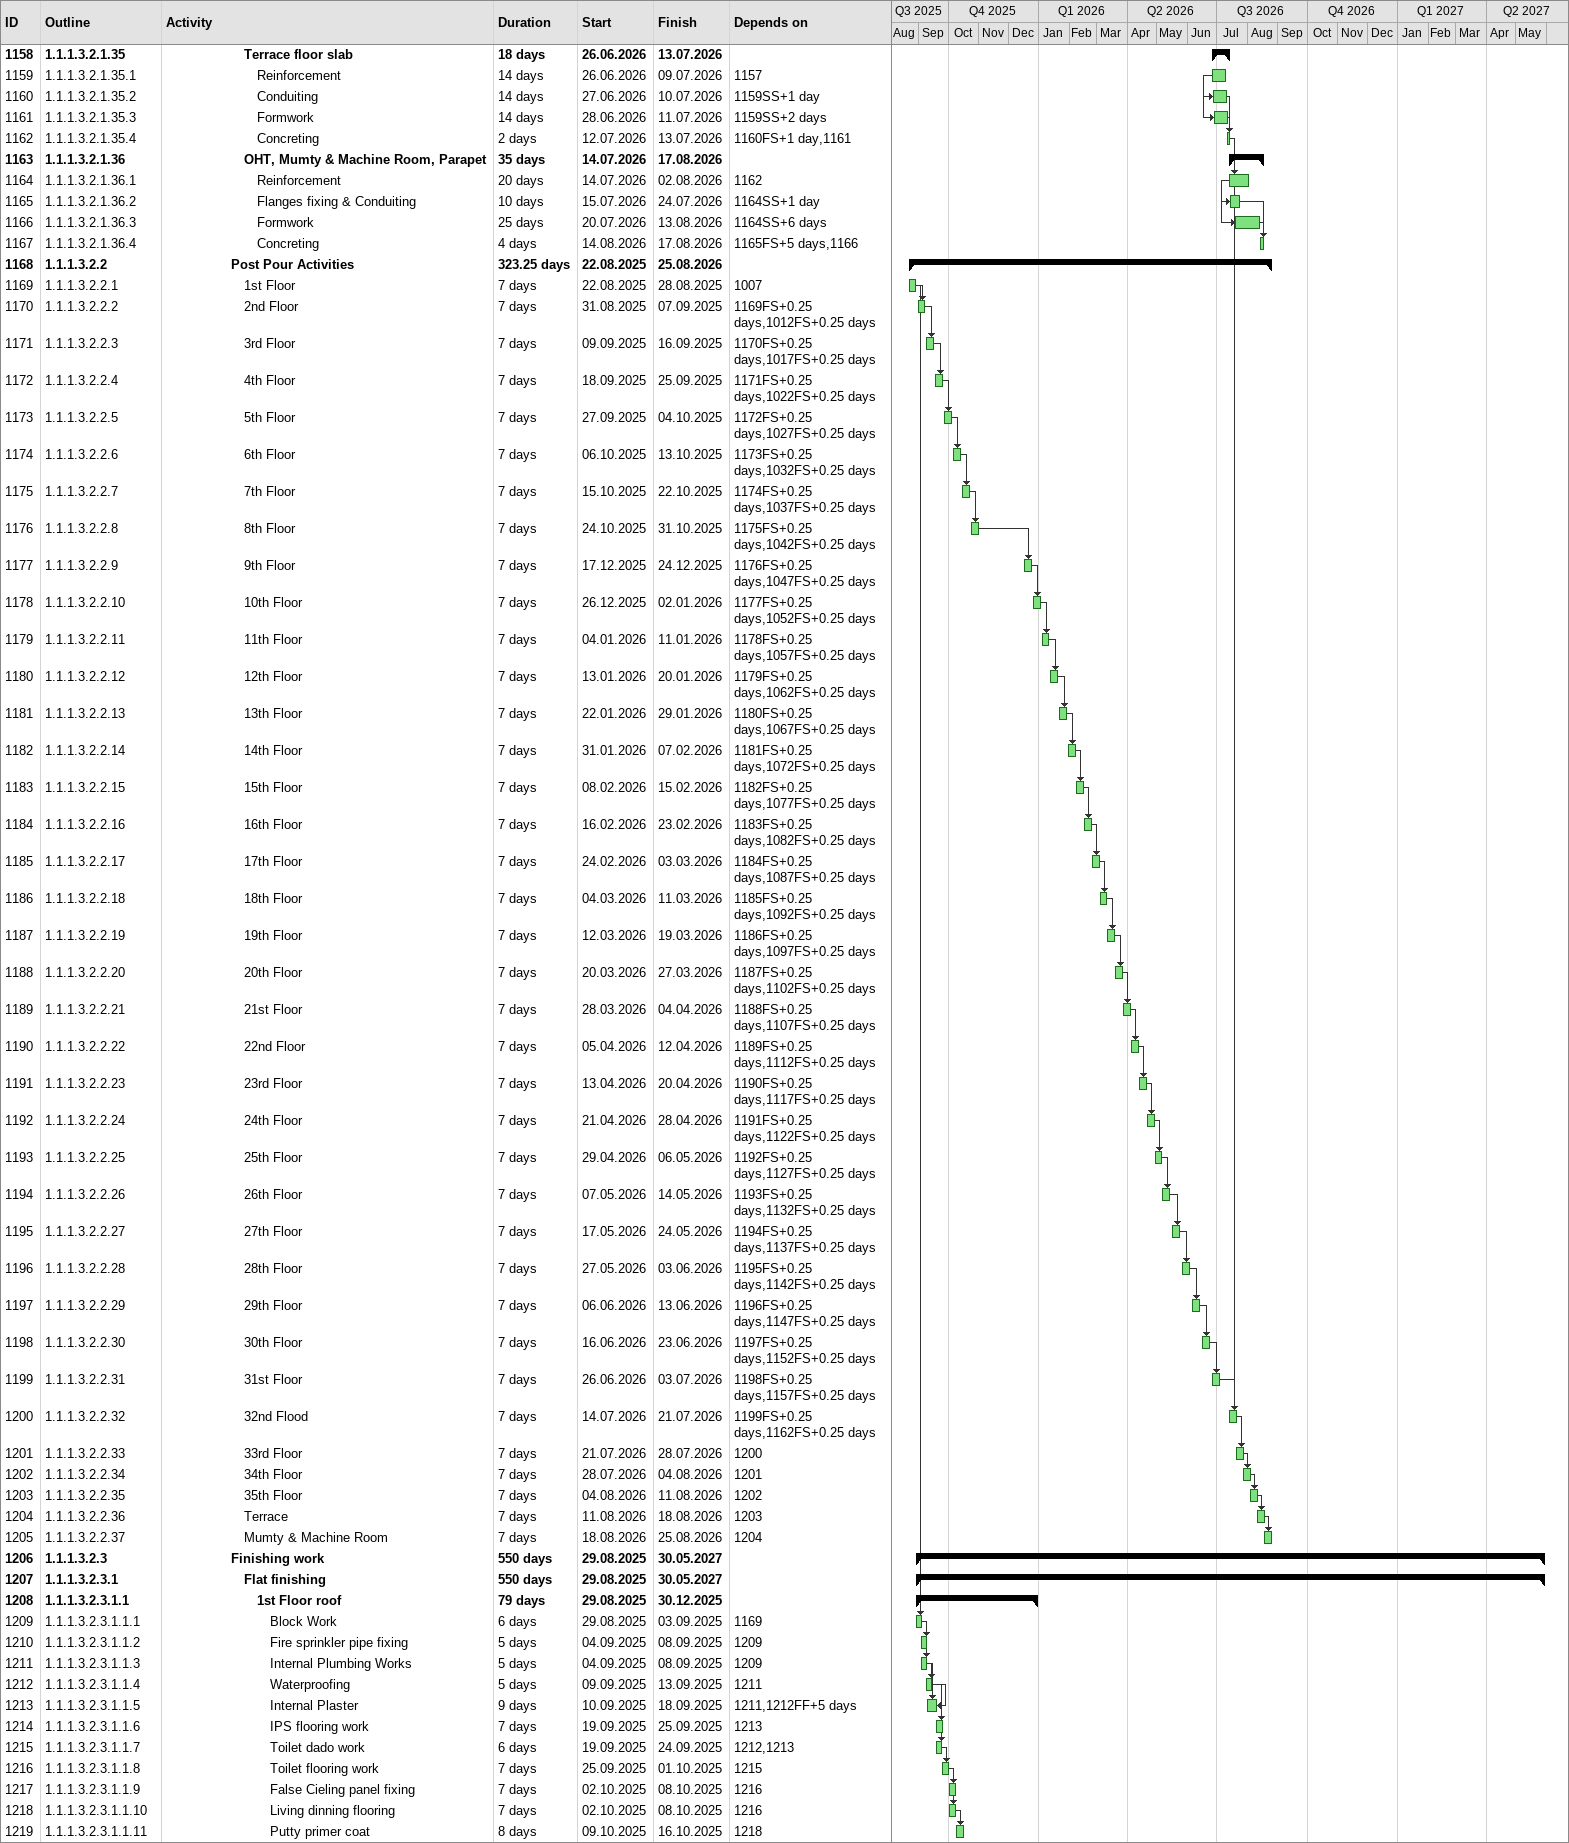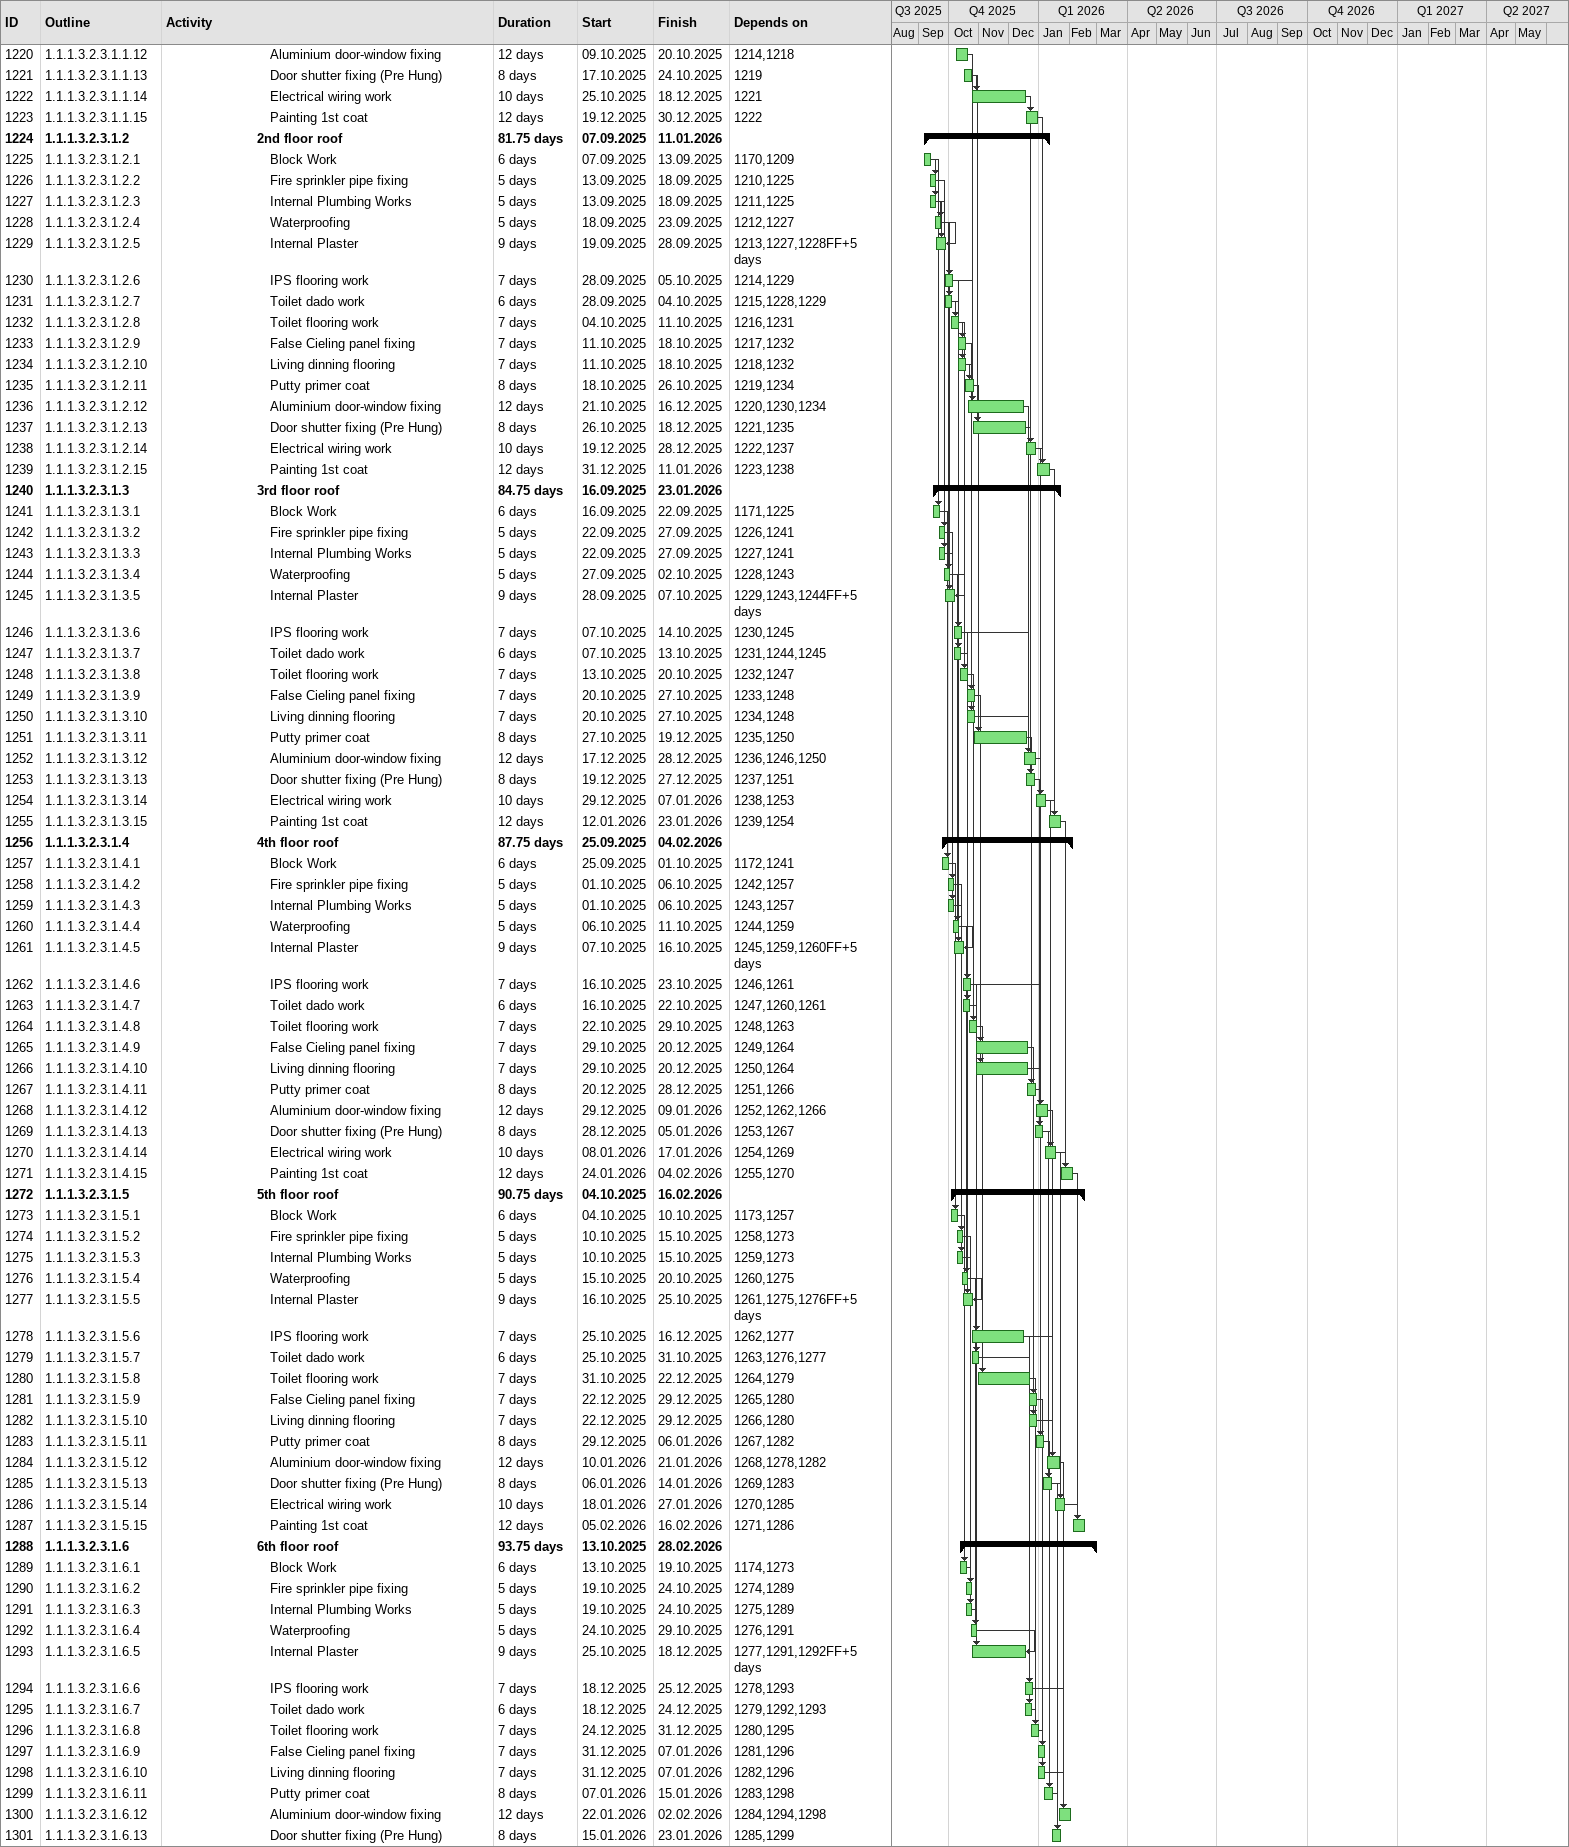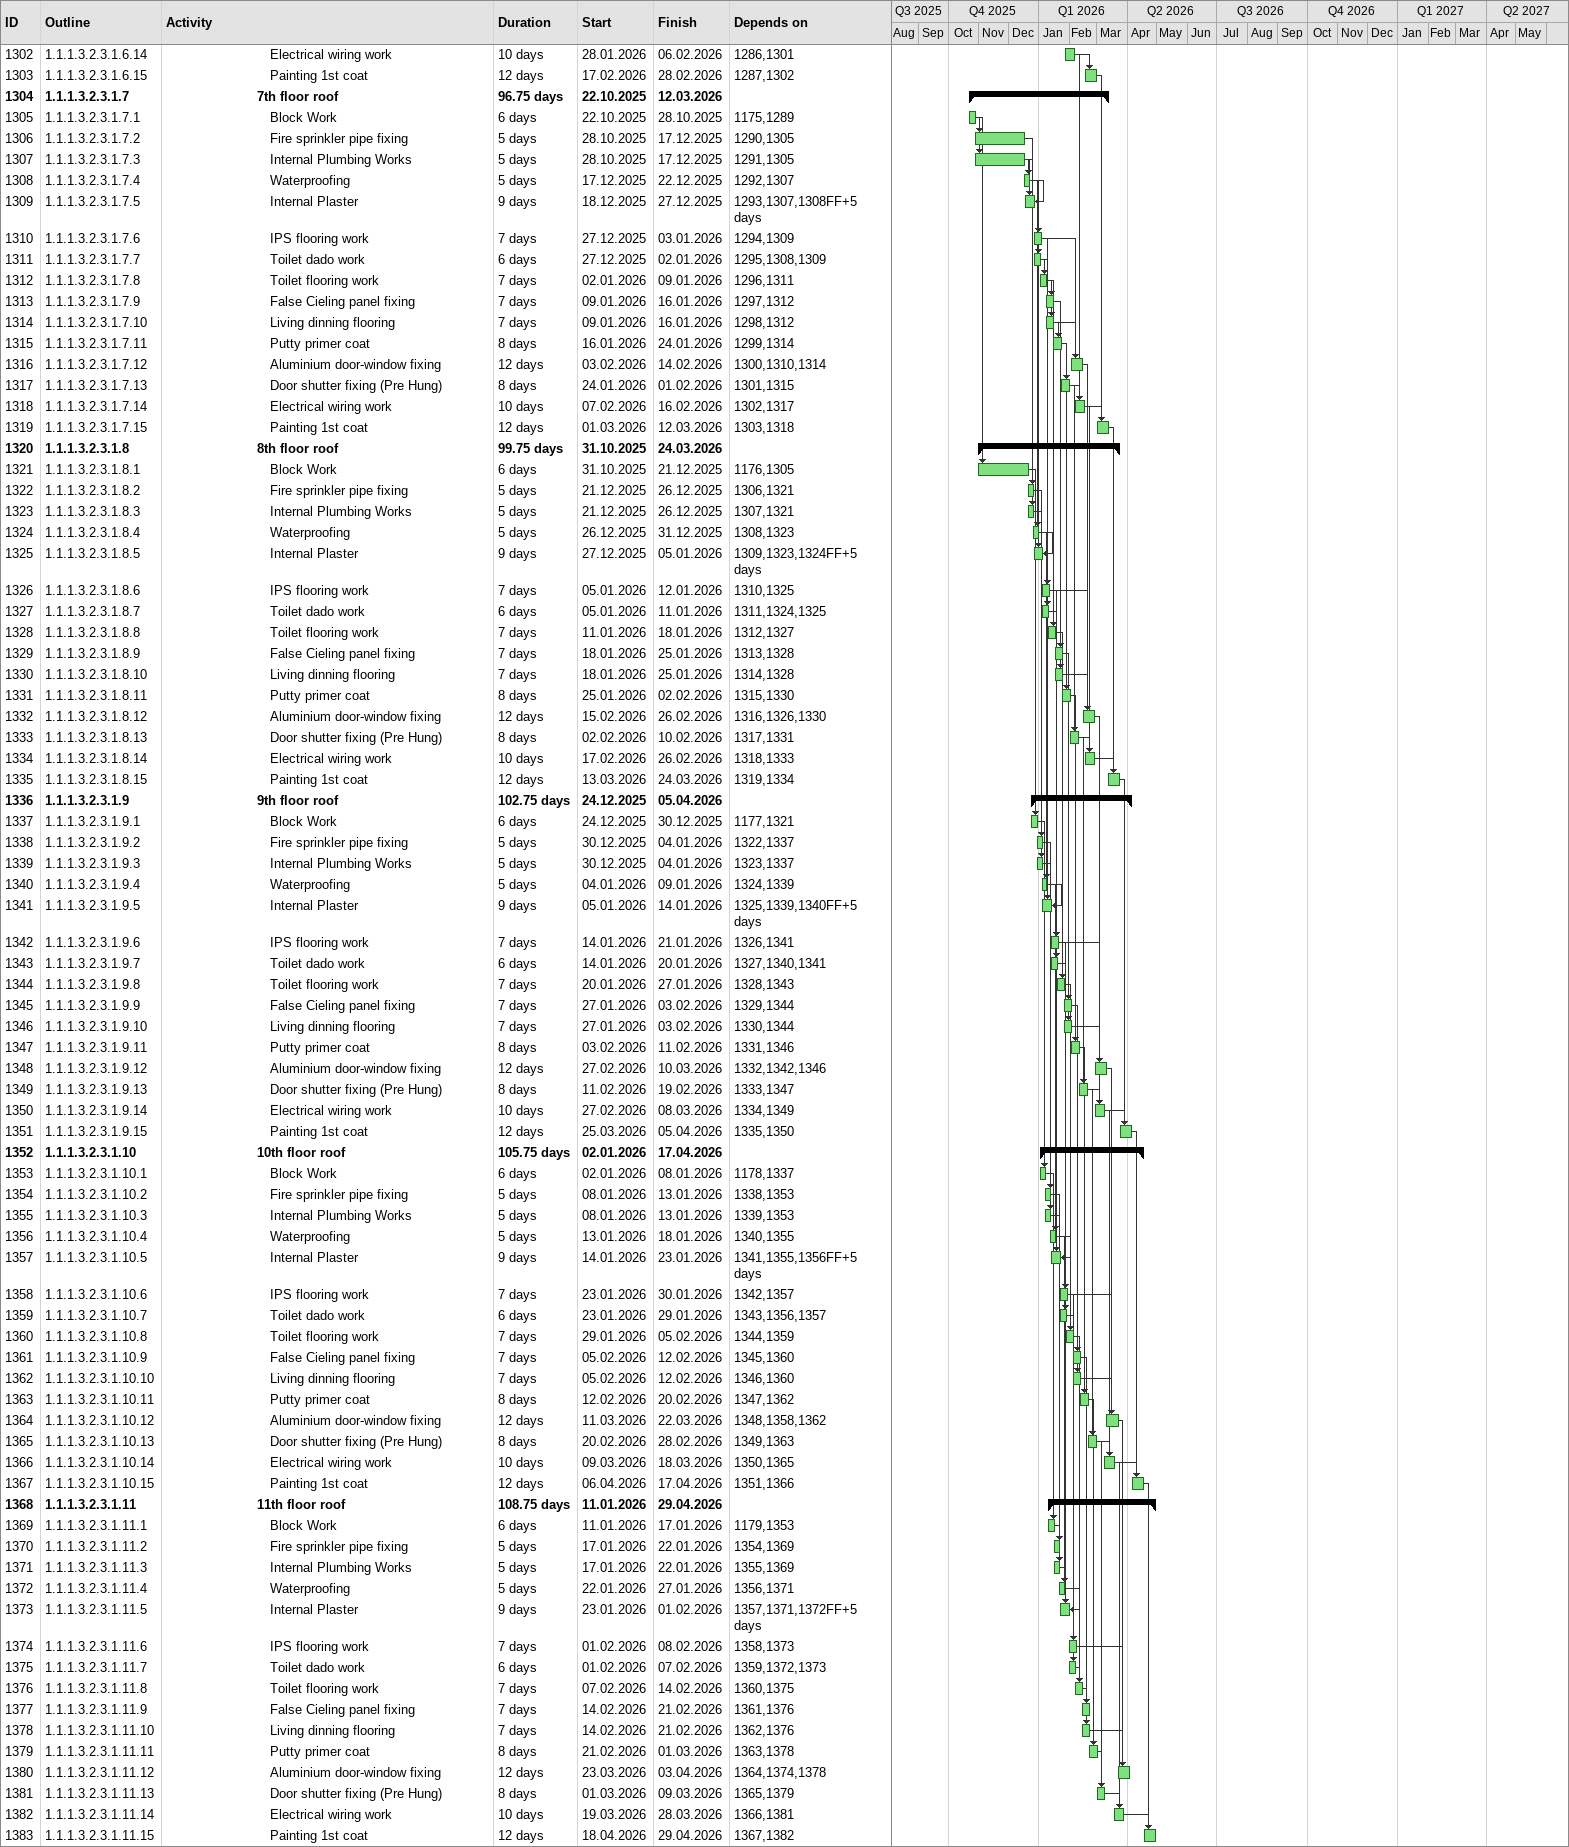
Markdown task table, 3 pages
| ID | WBS | Task | Duration | Start | Finish | Predecessors |
|---|---|---|---|---|---|---|
| 1158 | 1.1.1.3.2.1.35 | **Terrace floor slab** | 18d | 2026-06-26 | 2026-07-13 |  |
| 1159 | 1.1.1.3.2.1.35.1 | Reinforcement | 14d | 2026-06-26 | 2026-07-09 | 1157 |
| 1160 | 1.1.1.3.2.1.35.2 | Conduiting | 14d | 2026-06-27 | 2026-07-10 | 1159SS+1d |
| 1161 | 1.1.1.3.2.1.35.3 | Formwork | 14d | 2026-06-28 | 2026-07-11 | 1159SS+2d |
| 1162 | 1.1.1.3.2.1.35.4 | Concreting | 2d | 2026-07-12 | 2026-07-13 | 1160FS+1d, 1161 |
| 1163 | 1.1.1.3.2.1.36 | **OHT, Mumty & Machine Room, Parapet** | 35d | 2026-07-14 | 2026-08-17 |  |
| 1164 | 1.1.1.3.2.1.36.1 | Reinforcement | 20d | 2026-07-14 | 2026-08-02 | 1162 |
| 1165 | 1.1.1.3.2.1.36.2 | Flanges fixing & Conduiting | 10d | 2026-07-15 | 2026-07-24 | 1164SS+1d |
| 1166 | 1.1.1.3.2.1.36.3 | Formwork | 25d | 2026-07-20 | 2026-08-13 | 1164SS+6d |
| 1167 | 1.1.1.3.2.1.36.4 | Concreting | 4d | 2026-08-14 | 2026-08-17 | 1165FS+5d, 1166 |
| 1168 | 1.1.1.3.2.2 | **Post Pour Activities** | 323.25d | 2025-08-22 | 2026-08-25 |  |
| 1169 | 1.1.1.3.2.2.1 | 1st Floor | 7d | 2025-08-22 | 2025-08-28 | 1007 |
| 1170 | 1.1.1.3.2.2.2 | 2nd Floor | 7d | 2025-08-31 | 2025-09-07 | 1169FS+0.25d, 1012FS+0.25d |
| 1171 | 1.1.1.3.2.2.3 | 3rd Floor | 7d | 2025-09-09 | 2025-09-16 | 1170FS+0.25d, 1017FS+0.25d |
| 1172 | 1.1.1.3.2.2.4 | 4th Floor | 7d | 2025-09-18 | 2025-09-25 | 1171FS+0.25d, 1022FS+0.25d |
| 1173 | 1.1.1.3.2.2.5 | 5th Floor | 7d | 2025-09-27 | 2025-10-04 | 1172FS+0.25d, 1027FS+0.25d |
| 1174 | 1.1.1.3.2.2.6 | 6th Floor | 7d | 2025-10-06 | 2025-10-13 | 1173FS+0.25d, 1032FS+0.25d |
| 1175 | 1.1.1.3.2.2.7 | 7th Floor | 7d | 2025-10-15 | 2025-10-22 | 1174FS+0.25d, 1037FS+0.25d |
| 1176 | 1.1.1.3.2.2.8 | 8th Floor | 7d | 2025-10-24 | 2025-10-31 | 1175FS+0.25d, 1042FS+0.25d |
| 1177 | 1.1.1.3.2.2.9 | 9th Floor | 7d | 2025-12-17 | 2025-12-24 | 1176FS+0.25d, 1047FS+0.25d |
| 1178 | 1.1.1.3.2.2.10 | 10th Floor | 7d | 2025-12-26 | 2026-01-02 | 1177FS+0.25d, 1052FS+0.25d |
| 1179 | 1.1.1.3.2.2.11 | 11th Floor | 7d | 2026-01-04 | 2026-01-11 | 1178FS+0.25d, 1057FS+0.25d |
| 1180 | 1.1.1.3.2.2.12 | 12th Floor | 7d | 2026-01-13 | 2026-01-20 | 1179FS+0.25d, 1062FS+0.25d |
| 1181 | 1.1.1.3.2.2.13 | 13th Floor | 7d | 2026-01-22 | 2026-01-29 | 1180FS+0.25d, 1067FS+0.25d |
| 1182 | 1.1.1.3.2.2.14 | 14th Floor | 7d | 2026-01-31 | 2026-02-07 | 1181FS+0.25d, 1072FS+0.25d |
| 1183 | 1.1.1.3.2.2.15 | 15th Floor | 7d | 2026-02-08 | 2026-02-15 | 1182FS+0.25d, 1077FS+0.25d |
| 1184 | 1.1.1.3.2.2.16 | 16th Floor | 7d | 2026-02-16 | 2026-02-23 | 1183FS+0.25d, 1082FS+0.25d |
| 1185 | 1.1.1.3.2.2.17 | 17th Floor | 7d | 2026-02-24 | 2026-03-03 | 1184FS+0.25d, 1087FS+0.25d |
| 1186 | 1.1.1.3.2.2.18 | 18th Floor | 7d | 2026-03-04 | 2026-03-11 | 1185FS+0.25d, 1092FS+0.25d |
| 1187 | 1.1.1.3.2.2.19 | 19th Floor | 7d | 2026-03-12 | 2026-03-19 | 1186FS+0.25d, 1097FS+0.25d |
| 1188 | 1.1.1.3.2.2.20 | 20th Floor | 7d | 2026-03-20 | 2026-03-27 | 1187FS+0.25d, 1102FS+0.25d |
| 1189 | 1.1.1.3.2.2.21 | 21st Floor | 7d | 2026-03-28 | 2026-04-04 | 1188FS+0.25d, 1107FS+0.25d |
| 1190 | 1.1.1.3.2.2.22 | 22nd Floor | 7d | 2026-04-05 | 2026-04-12 | 1189FS+0.25d, 1112FS+0.25d |
| 1191 | 1.1.1.3.2.2.23 | 23rd Floor | 7d | 2026-04-13 | 2026-04-20 | 1190FS+0.25d, 1117FS+0.25d |
| 1192 | 1.1.1.3.2.2.24 | 24th Floor | 7d | 2026-04-21 | 2026-04-28 | 1191FS+0.25d, 1122FS+0.25d |
| 1193 | 1.1.1.3.2.2.25 | 25th Floor | 7d | 2026-04-29 | 2026-05-06 | 1192FS+0.25d, 1127FS+0.25d |
| 1194 | 1.1.1.3.2.2.26 | 26th Floor | 7d | 2026-05-07 | 2026-05-14 | 1193FS+0.25d, 1132FS+0.25d |
| 1195 | 1.1.1.3.2.2.27 | 27th Floor | 7d | 2026-05-17 | 2026-05-24 | 1194FS+0.25d, 1137FS+0.25d |
| 1196 | 1.1.1.3.2.2.28 | 28th Floor | 7d | 2026-05-27 | 2026-06-03 | 1195FS+0.25d, 1142FS+0.25d |
| 1197 | 1.1.1.3.2.2.29 | 29th Floor | 7d | 2026-06-06 | 2026-06-13 | 1196FS+0.25d, 1147FS+0.25d |
| 1198 | 1.1.1.3.2.2.30 | 30th Floor | 7d | 2026-06-16 | 2026-06-23 | 1197FS+0.25d, 1152FS+0.25d |
| 1199 | 1.1.1.3.2.2.31 | 31st Floor | 7d | 2026-06-26 | 2026-07-03 | 1198FS+0.25d, 1157FS+0.25d |
| 1200 | 1.1.1.3.2.2.32 | 32nd Flood | 7d | 2026-07-14 | 2026-07-21 | 1199FS+0.25d, 1162FS+0.25d |
| 1201 | 1.1.1.3.2.2.33 | 33rd Floor | 7d | 2026-07-21 | 2026-07-28 | 1200 |
| 1202 | 1.1.1.3.2.2.34 | 34th Floor | 7d | 2026-07-28 | 2026-08-04 | 1201 |
| 1203 | 1.1.1.3.2.2.35 | 35th Floor | 7d | 2026-08-04 | 2026-08-11 | 1202 |
| 1204 | 1.1.1.3.2.2.36 | Terrace | 7d | 2026-08-11 | 2026-08-18 | 1203 |
| 1205 | 1.1.1.3.2.2.37 | Mumty & Machine Room | 7d | 2026-08-18 | 2026-08-25 | 1204 |
| 1206 | 1.1.1.3.2.3 | **Finishing work** | 550d | 2025-08-29 | 2027-05-30 |  |
| 1207 | 1.1.1.3.2.3.1 | **Flat finishing** | 550d | 2025-08-29 | 2027-05-30 |  |
| 1208 | 1.1.1.3.2.3.1.1 | **1st Floor roof** | 79d | 2025-08-29 | 2025-12-30 |  |
| 1209 | 1.1.1.3.2.3.1.1.1 | Block Work | 6d | 2025-08-29 | 2025-09-03 | 1169 |
| 1210 | 1.1.1.3.2.3.1.1.2 | Fire sprinkler pipe fixing | 5d | 2025-09-04 | 2025-09-08 | 1209 |
| 1211 | 1.1.1.3.2.3.1.1.3 | Internal Plumbing Works | 5d | 2025-09-04 | 2025-09-08 | 1209 |
| 1212 | 1.1.1.3.2.3.1.1.4 | Waterproofing | 5d | 2025-09-09 | 2025-09-13 | 1211 |
| 1213 | 1.1.1.3.2.3.1.1.5 | Internal Plaster | 9d | 2025-09-10 | 2025-09-18 | 1211, 1212FF+5d |
| 1214 | 1.1.1.3.2.3.1.1.6 | IPS flooring work | 7d | 2025-09-19 | 2025-09-25 | 1213 |
| 1215 | 1.1.1.3.2.3.1.1.7 | Toilet dado work | 6d | 2025-09-19 | 2025-09-24 | 1212, 1213 |
| 1216 | 1.1.1.3.2.3.1.1.8 | Toilet flooring work | 7d | 2025-09-25 | 2025-10-01 | 1215 |
| 1217 | 1.1.1.3.2.3.1.1.9 | False Cieling panel fixing | 7d | 2025-10-02 | 2025-10-08 | 1216 |
| 1218 | 1.1.1.3.2.3.1.1.10 | Living dinning flooring | 7d | 2025-10-02 | 2025-10-08 | 1216 |
| 1219 | 1.1.1.3.2.3.1.1.11 | Putty primer coat | 8d | 2025-10-09 | 2025-10-16 | 1218 |
| 1220 | 1.1.1.3.2.3.1.1.12 | Aluminium door-window fixing | 12d | 2025-10-09 | 2025-10-20 | 1214, 1218 |
| 1221 | 1.1.1.3.2.3.1.1.13 | Door shutter fixing (Pre Hung) | 8d | 2025-10-17 | 2025-10-24 | 1219 |
| 1222 | 1.1.1.3.2.3.1.1.14 | Electrical wiring work | 10d | 2025-10-25 | 2025-12-18 | 1221 |
| 1223 | 1.1.1.3.2.3.1.1.15 | Painting 1st coat | 12d | 2025-12-19 | 2025-12-30 | 1222 |
| 1224 | 1.1.1.3.2.3.1.2 | **2nd floor roof** | 81.75d | 2025-09-07 | 2026-01-11 |  |
| 1225 | 1.1.1.3.2.3.1.2.1 | Block Work | 6d | 2025-09-07 | 2025-09-13 | 1170, 1209 |
| 1226 | 1.1.1.3.2.3.1.2.2 | Fire sprinkler pipe fixing | 5d | 2025-09-13 | 2025-09-18 | 1210, 1225 |
| 1227 | 1.1.1.3.2.3.1.2.3 | Internal Plumbing Works | 5d | 2025-09-13 | 2025-09-18 | 1211, 1225 |
| 1228 | 1.1.1.3.2.3.1.2.4 | Waterproofing | 5d | 2025-09-18 | 2025-09-23 | 1212, 1227 |
| 1229 | 1.1.1.3.2.3.1.2.5 | Internal Plaster | 9d | 2025-09-19 | 2025-09-28 | 1213, 1227, 1228FF+5d |
| 1230 | 1.1.1.3.2.3.1.2.6 | IPS flooring work | 7d | 2025-09-28 | 2025-10-05 | 1214, 1229 |
| 1231 | 1.1.1.3.2.3.1.2.7 | Toilet dado work | 6d | 2025-09-28 | 2025-10-04 | 1215, 1228, 1229 |
| 1232 | 1.1.1.3.2.3.1.2.8 | Toilet flooring work | 7d | 2025-10-04 | 2025-10-11 | 1216, 1231 |
| 1233 | 1.1.1.3.2.3.1.2.9 | False Cieling panel fixing | 7d | 2025-10-11 | 2025-10-18 | 1217, 1232 |
| 1234 | 1.1.1.3.2.3.1.2.10 | Living dinning flooring | 7d | 2025-10-11 | 2025-10-18 | 1218, 1232 |
| 1235 | 1.1.1.3.2.3.1.2.11 | Putty primer coat | 8d | 2025-10-18 | 2025-10-26 | 1219, 1234 |
| 1236 | 1.1.1.3.2.3.1.2.12 | Aluminium door-window fixing | 12d | 2025-10-21 | 2025-12-16 | 1220, 1230, 1234 |
| 1237 | 1.1.1.3.2.3.1.2.13 | Door shutter fixing (Pre Hung) | 8d | 2025-10-26 | 2025-12-18 | 1221, 1235 |
| 1238 | 1.1.1.3.2.3.1.2.14 | Electrical wiring work | 10d | 2025-12-19 | 2025-12-28 | 1222, 1237 |
| 1239 | 1.1.1.3.2.3.1.2.15 | Painting 1st coat | 12d | 2025-12-31 | 2026-01-11 | 1223, 1238 |
| 1240 | 1.1.1.3.2.3.1.3 | **3rd floor roof** | 84.75d | 2025-09-16 | 2026-01-23 |  |
| 1241 | 1.1.1.3.2.3.1.3.1 | Block Work | 6d | 2025-09-16 | 2025-09-22 | 1171, 1225 |
| 1242 | 1.1.1.3.2.3.1.3.2 | Fire sprinkler pipe fixing | 5d | 2025-09-22 | 2025-09-27 | 1226, 1241 |
| 1243 | 1.1.1.3.2.3.1.3.3 | Internal Plumbing Works | 5d | 2025-09-22 | 2025-09-27 | 1227, 1241 |
| 1244 | 1.1.1.3.2.3.1.3.4 | Waterproofing | 5d | 2025-09-27 | 2025-10-02 | 1228, 1243 |
| 1245 | 1.1.1.3.2.3.1.3.5 | Internal Plaster | 9d | 2025-09-28 | 2025-10-07 | 1229, 1243, 1244FF+5d |
| 1246 | 1.1.1.3.2.3.1.3.6 | IPS flooring work | 7d | 2025-10-07 | 2025-10-14 | 1230, 1245 |
| 1247 | 1.1.1.3.2.3.1.3.7 | Toilet dado work | 6d | 2025-10-07 | 2025-10-13 | 1231, 1244, 1245 |
| 1248 | 1.1.1.3.2.3.1.3.8 | Toilet flooring work | 7d | 2025-10-13 | 2025-10-20 | 1232, 1247 |
| 1249 | 1.1.1.3.2.3.1.3.9 | False Cieling panel fixing | 7d | 2025-10-20 | 2025-10-27 | 1233, 1248 |
| 1250 | 1.1.1.3.2.3.1.3.10 | Living dinning flooring | 7d | 2025-10-20 | 2025-10-27 | 1234, 1248 |
| 1251 | 1.1.1.3.2.3.1.3.11 | Putty primer coat | 8d | 2025-10-27 | 2025-12-19 | 1235, 1250 |
| 1252 | 1.1.1.3.2.3.1.3.12 | Aluminium door-window fixing | 12d | 2025-12-17 | 2025-12-28 | 1236, 1246, 1250 |
| 1253 | 1.1.1.3.2.3.1.3.13 | Door shutter fixing (Pre Hung) | 8d | 2025-12-19 | 2025-12-27 | 1237, 1251 |
| 1254 | 1.1.1.3.2.3.1.3.14 | Electrical wiring work | 10d | 2025-12-29 | 2026-01-07 | 1238, 1253 |
| 1255 | 1.1.1.3.2.3.1.3.15 | Painting 1st coat | 12d | 2026-01-12 | 2026-01-23 | 1239, 1254 |
| 1256 | 1.1.1.3.2.3.1.4 | **4th floor roof** | 87.75d | 2025-09-25 | 2026-02-04 |  |
| 1257 | 1.1.1.3.2.3.1.4.1 | Block Work | 6d | 2025-09-25 | 2025-10-01 | 1172, 1241 |
| 1258 | 1.1.1.3.2.3.1.4.2 | Fire sprinkler pipe fixing | 5d | 2025-10-01 | 2025-10-06 | 1242, 1257 |
| 1259 | 1.1.1.3.2.3.1.4.3 | Internal Plumbing Works | 5d | 2025-10-01 | 2025-10-06 | 1243, 1257 |
| 1260 | 1.1.1.3.2.3.1.4.4 | Waterproofing | 5d | 2025-10-06 | 2025-10-11 | 1244, 1259 |
| 1261 | 1.1.1.3.2.3.1.4.5 | Internal Plaster | 9d | 2025-10-07 | 2025-10-16 | 1245, 1259, 1260FF+5d |
| 1262 | 1.1.1.3.2.3.1.4.6 | IPS flooring work | 7d | 2025-10-16 | 2025-10-23 | 1246, 1261 |
| 1263 | 1.1.1.3.2.3.1.4.7 | Toilet dado work | 6d | 2025-10-16 | 2025-10-22 | 1247, 1260, 1261 |
| 1264 | 1.1.1.3.2.3.1.4.8 | Toilet flooring work | 7d | 2025-10-22 | 2025-10-29 | 1248, 1263 |
| 1265 | 1.1.1.3.2.3.1.4.9 | False Cieling panel fixing | 7d | 2025-10-29 | 2025-12-20 | 1249, 1264 |
| 1266 | 1.1.1.3.2.3.1.4.10 | Living dinning flooring | 7d | 2025-10-29 | 2025-12-20 | 1250, 1264 |
| 1267 | 1.1.1.3.2.3.1.4.11 | Putty primer coat | 8d | 2025-12-20 | 2025-12-28 | 1251, 1266 |
| 1268 | 1.1.1.3.2.3.1.4.12 | Aluminium door-window fixing | 12d | 2025-12-29 | 2026-01-09 | 1252, 1262, 1266 |
| 1269 | 1.1.1.3.2.3.1.4.13 | Door shutter fixing (Pre Hung) | 8d | 2025-12-28 | 2026-01-05 | 1253, 1267 |
| 1270 | 1.1.1.3.2.3.1.4.14 | Electrical wiring work | 10d | 2026-01-08 | 2026-01-17 | 1254, 1269 |
| 1271 | 1.1.1.3.2.3.1.4.15 | Painting 1st coat | 12d | 2026-01-24 | 2026-02-04 | 1255, 1270 |
| 1272 | 1.1.1.3.2.3.1.5 | **5th floor roof** | 90.75d | 2025-10-04 | 2026-02-16 |  |
| 1273 | 1.1.1.3.2.3.1.5.1 | Block Work | 6d | 2025-10-04 | 2025-10-10 | 1173, 1257 |
| 1274 | 1.1.1.3.2.3.1.5.2 | Fire sprinkler pipe fixing | 5d | 2025-10-10 | 2025-10-15 | 1258, 1273 |
| 1275 | 1.1.1.3.2.3.1.5.3 | Internal Plumbing Works | 5d | 2025-10-10 | 2025-10-15 | 1259, 1273 |
| 1276 | 1.1.1.3.2.3.1.5.4 | Waterproofing | 5d | 2025-10-15 | 2025-10-20 | 1260, 1275 |
| 1277 | 1.1.1.3.2.3.1.5.5 | Internal Plaster | 9d | 2025-10-16 | 2025-10-25 | 1261, 1275, 1276FF+5d |
| 1278 | 1.1.1.3.2.3.1.5.6 | IPS flooring work | 7d | 2025-10-25 | 2025-12-16 | 1262, 1277 |
| 1279 | 1.1.1.3.2.3.1.5.7 | Toilet dado work | 6d | 2025-10-25 | 2025-10-31 | 1263, 1276, 1277 |
| 1280 | 1.1.1.3.2.3.1.5.8 | Toilet flooring work | 7d | 2025-10-31 | 2025-12-22 | 1264, 1279 |
| 1281 | 1.1.1.3.2.3.1.5.9 | False Cieling panel fixing | 7d | 2025-12-22 | 2025-12-29 | 1265, 1280 |
| 1282 | 1.1.1.3.2.3.1.5.10 | Living dinning flooring | 7d | 2025-12-22 | 2025-12-29 | 1266, 1280 |
| 1283 | 1.1.1.3.2.3.1.5.11 | Putty primer coat | 8d | 2025-12-29 | 2026-01-06 | 1267, 1282 |
| 1284 | 1.1.1.3.2.3.1.5.12 | Aluminium door-window fixing | 12d | 2026-01-10 | 2026-01-21 | 1268, 1278, 1282 |
| 1285 | 1.1.1.3.2.3.1.5.13 | Door shutter fixing (Pre Hung) | 8d | 2026-01-06 | 2026-01-14 | 1269, 1283 |
| 1286 | 1.1.1.3.2.3.1.5.14 | Electrical wiring work | 10d | 2026-01-18 | 2026-01-27 | 1270, 1285 |
| 1287 | 1.1.1.3.2.3.1.5.15 | Painting 1st coat | 12d | 2026-02-05 | 2026-02-16 | 1271, 1286 |
| 1288 | 1.1.1.3.2.3.1.6 | **6th floor roof** | 93.75d | 2025-10-13 | 2026-02-28 |  |
| 1289 | 1.1.1.3.2.3.1.6.1 | Block Work | 6d | 2025-10-13 | 2025-10-19 | 1174, 1273 |
| 1290 | 1.1.1.3.2.3.1.6.2 | Fire sprinkler pipe fixing | 5d | 2025-10-19 | 2025-10-24 | 1274, 1289 |
| 1291 | 1.1.1.3.2.3.1.6.3 | Internal Plumbing Works | 5d | 2025-10-19 | 2025-10-24 | 1275, 1289 |
| 1292 | 1.1.1.3.2.3.1.6.4 | Waterproofing | 5d | 2025-10-24 | 2025-10-29 | 1276, 1291 |
| 1293 | 1.1.1.3.2.3.1.6.5 | Internal Plaster | 9d | 2025-10-25 | 2025-12-18 | 1277, 1291, 1292FF+5d |
| 1294 | 1.1.1.3.2.3.1.6.6 | IPS flooring work | 7d | 2025-12-18 | 2025-12-25 | 1278, 1293 |
| 1295 | 1.1.1.3.2.3.1.6.7 | Toilet dado work | 6d | 2025-12-18 | 2025-12-24 | 1279, 1292, 1293 |
| 1296 | 1.1.1.3.2.3.1.6.8 | Toilet flooring work | 7d | 2025-12-24 | 2025-12-31 | 1280, 1295 |
| 1297 | 1.1.1.3.2.3.1.6.9 | False Cieling panel fixing | 7d | 2025-12-31 | 2026-01-07 | 1281, 1296 |
| 1298 | 1.1.1.3.2.3.1.6.10 | Living dinning flooring | 7d | 2025-12-31 | 2026-01-07 | 1282, 1296 |
| 1299 | 1.1.1.3.2.3.1.6.11 | Putty primer coat | 8d | 2026-01-07 | 2026-01-15 | 1283, 1298 |
| 1300 | 1.1.1.3.2.3.1.6.12 | Aluminium door-window fixing | 12d | 2026-01-22 | 2026-02-02 | 1284, 1294, 1298 |
| 1301 | 1.1.1.3.2.3.1.6.13 | Door shutter fixing (Pre Hung) | 8d | 2026-01-15 | 2026-01-23 | 1285, 1299 |
| 1302 | 1.1.1.3.2.3.1.6.14 | Electrical wiring work | 10d | 2026-01-28 | 2026-02-06 | 1286, 1301 |
| 1303 | 1.1.1.3.2.3.1.6.15 | Painting 1st coat | 12d | 2026-02-17 | 2026-02-28 | 1287, 1302 |
| 1304 | 1.1.1.3.2.3.1.7 | **7th floor roof** | 96.75d | 2025-10-22 | 2026-03-12 |  |
| 1305 | 1.1.1.3.2.3.1.7.1 | Block Work | 6d | 2025-10-22 | 2025-10-28 | 1175, 1289 |
| 1306 | 1.1.1.3.2.3.1.7.2 | Fire sprinkler pipe fixing | 5d | 2025-10-28 | 2025-12-17 | 1290, 1305 |
| 1307 | 1.1.1.3.2.3.1.7.3 | Internal Plumbing Works | 5d | 2025-10-28 | 2025-12-17 | 1291, 1305 |
| 1308 | 1.1.1.3.2.3.1.7.4 | Waterproofing | 5d | 2025-12-17 | 2025-12-22 | 1292, 1307 |
| 1309 | 1.1.1.3.2.3.1.7.5 | Internal Plaster | 9d | 2025-12-18 | 2025-12-27 | 1293, 1307, 1308FF+5d |
| 1310 | 1.1.1.3.2.3.1.7.6 | IPS flooring work | 7d | 2025-12-27 | 2026-01-03 | 1294, 1309 |
| 1311 | 1.1.1.3.2.3.1.7.7 | Toilet dado work | 6d | 2025-12-27 | 2026-01-02 | 1295, 1308, 1309 |
| 1312 | 1.1.1.3.2.3.1.7.8 | Toilet flooring work | 7d | 2026-01-02 | 2026-01-09 | 1296, 1311 |
| 1313 | 1.1.1.3.2.3.1.7.9 | False Cieling panel fixing | 7d | 2026-01-09 | 2026-01-16 | 1297, 1312 |
| 1314 | 1.1.1.3.2.3.1.7.10 | Living dinning flooring | 7d | 2026-01-09 | 2026-01-16 | 1298, 1312 |
| 1315 | 1.1.1.3.2.3.1.7.11 | Putty primer coat | 8d | 2026-01-16 | 2026-01-24 | 1299, 1314 |
| 1316 | 1.1.1.3.2.3.1.7.12 | Aluminium door-window fixing | 12d | 2026-02-03 | 2026-02-14 | 1300, 1310, 1314 |
| 1317 | 1.1.1.3.2.3.1.7.13 | Door shutter fixing (Pre Hung) | 8d | 2026-01-24 | 2026-02-01 | 1301, 1315 |
| 1318 | 1.1.1.3.2.3.1.7.14 | Electrical wiring work | 10d | 2026-02-07 | 2026-02-16 | 1302, 1317 |
| 1319 | 1.1.1.3.2.3.1.7.15 | Painting 1st coat | 12d | 2026-03-01 | 2026-03-12 | 1303, 1318 |
| 1320 | 1.1.1.3.2.3.1.8 | **8th floor roof** | 99.75d | 2025-10-31 | 2026-03-24 |  |
| 1321 | 1.1.1.3.2.3.1.8.1 | Block Work | 6d | 2025-10-31 | 2025-12-21 | 1176, 1305 |
| 1322 | 1.1.1.3.2.3.1.8.2 | Fire sprinkler pipe fixing | 5d | 2025-12-21 | 2025-12-26 | 1306, 1321 |
| 1323 | 1.1.1.3.2.3.1.8.3 | Internal Plumbing Works | 5d | 2025-12-21 | 2025-12-26 | 1307, 1321 |
| 1324 | 1.1.1.3.2.3.1.8.4 | Waterproofing | 5d | 2025-12-26 | 2025-12-31 | 1308, 1323 |
| 1325 | 1.1.1.3.2.3.1.8.5 | Internal Plaster | 9d | 2025-12-27 | 2026-01-05 | 1309, 1323, 1324FF+5d |
| 1326 | 1.1.1.3.2.3.1.8.6 | IPS flooring work | 7d | 2026-01-05 | 2026-01-12 | 1310, 1325 |
| 1327 | 1.1.1.3.2.3.1.8.7 | Toilet dado work | 6d | 2026-01-05 | 2026-01-11 | 1311, 1324, 1325 |
| 1328 | 1.1.1.3.2.3.1.8.8 | Toilet flooring work | 7d | 2026-01-11 | 2026-01-18 | 1312, 1327 |
| 1329 | 1.1.1.3.2.3.1.8.9 | False Cieling panel fixing | 7d | 2026-01-18 | 2026-01-25 | 1313, 1328 |
| 1330 | 1.1.1.3.2.3.1.8.10 | Living dinning flooring | 7d | 2026-01-18 | 2026-01-25 | 1314, 1328 |
| 1331 | 1.1.1.3.2.3.1.8.11 | Putty primer coat | 8d | 2026-01-25 | 2026-02-02 | 1315, 1330 |
| 1332 | 1.1.1.3.2.3.1.8.12 | Aluminium door-window fixing | 12d | 2026-02-15 | 2026-02-26 | 1316, 1326, 1330 |
| 1333 | 1.1.1.3.2.3.1.8.13 | Door shutter fixing (Pre Hung) | 8d | 2026-02-02 | 2026-02-10 | 1317, 1331 |
| 1334 | 1.1.1.3.2.3.1.8.14 | Electrical wiring work | 10d | 2026-02-17 | 2026-02-26 | 1318, 1333 |
| 1335 | 1.1.1.3.2.3.1.8.15 | Painting 1st coat | 12d | 2026-03-13 | 2026-03-24 | 1319, 1334 |
| 1336 | 1.1.1.3.2.3.1.9 | **9th floor roof** | 102.75d | 2025-12-24 | 2026-04-05 |  |
| 1337 | 1.1.1.3.2.3.1.9.1 | Block Work | 6d | 2025-12-24 | 2025-12-30 | 1177, 1321 |
| 1338 | 1.1.1.3.2.3.1.9.2 | Fire sprinkler pipe fixing | 5d | 2025-12-30 | 2026-01-04 | 1322, 1337 |
| 1339 | 1.1.1.3.2.3.1.9.3 | Internal Plumbing Works | 5d | 2025-12-30 | 2026-01-04 | 1323, 1337 |
| 1340 | 1.1.1.3.2.3.1.9.4 | Waterproofing | 5d | 2026-01-04 | 2026-01-09 | 1324, 1339 |
| 1341 | 1.1.1.3.2.3.1.9.5 | Internal Plaster | 9d | 2026-01-05 | 2026-01-14 | 1325, 1339, 1340FF+5d |
| 1342 | 1.1.1.3.2.3.1.9.6 | IPS flooring work | 7d | 2026-01-14 | 2026-01-21 | 1326, 1341 |
| 1343 | 1.1.1.3.2.3.1.9.7 | Toilet dado work | 6d | 2026-01-14 | 2026-01-20 | 1327, 1340, 1341 |
| 1344 | 1.1.1.3.2.3.1.9.8 | Toilet flooring work | 7d | 2026-01-20 | 2026-01-27 | 1328, 1343 |
| 1345 | 1.1.1.3.2.3.1.9.9 | False Cieling panel fixing | 7d | 2026-01-27 | 2026-02-03 | 1329, 1344 |
| 1346 | 1.1.1.3.2.3.1.9.10 | Living dinning flooring | 7d | 2026-01-27 | 2026-02-03 | 1330, 1344 |
| 1347 | 1.1.1.3.2.3.1.9.11 | Putty primer coat | 8d | 2026-02-03 | 2026-02-11 | 1331, 1346 |
| 1348 | 1.1.1.3.2.3.1.9.12 | Aluminium door-window fixing | 12d | 2026-02-27 | 2026-03-10 | 1332, 1342, 1346 |
| 1349 | 1.1.1.3.2.3.1.9.13 | Door shutter fixing (Pre Hung) | 8d | 2026-02-11 | 2026-02-19 | 1333, 1347 |
| 1350 | 1.1.1.3.2.3.1.9.14 | Electrical wiring work | 10d | 2026-02-27 | 2026-03-08 | 1334, 1349 |
| 1351 | 1.1.1.3.2.3.1.9.15 | Painting 1st coat | 12d | 2026-03-25 | 2026-04-05 | 1335, 1350 |
| 1352 | 1.1.1.3.2.3.1.10 | **10th floor roof** | 105.75d | 2026-01-02 | 2026-04-17 |  |
| 1353 | 1.1.1.3.2.3.1.10.1 | Block Work | 6d | 2026-01-02 | 2026-01-08 | 1178, 1337 |
| 1354 | 1.1.1.3.2.3.1.10.2 | Fire sprinkler pipe fixing | 5d | 2026-01-08 | 2026-01-13 | 1338, 1353 |
| 1355 | 1.1.1.3.2.3.1.10.3 | Internal Plumbing Works | 5d | 2026-01-08 | 2026-01-13 | 1339, 1353 |
| 1356 | 1.1.1.3.2.3.1.10.4 | Waterproofing | 5d | 2026-01-13 | 2026-01-18 | 1340, 1355 |
| 1357 | 1.1.1.3.2.3.1.10.5 | Internal Plaster | 9d | 2026-01-14 | 2026-01-23 | 1341, 1355, 1356FF+5d |
| 1358 | 1.1.1.3.2.3.1.10.6 | IPS flooring work | 7d | 2026-01-23 | 2026-01-30 | 1342, 1357 |
| 1359 | 1.1.1.3.2.3.1.10.7 | Toilet dado work | 6d | 2026-01-23 | 2026-01-29 | 1343, 1356, 1357 |
| 1360 | 1.1.1.3.2.3.1.10.8 | Toilet flooring work | 7d | 2026-01-29 | 2026-02-05 | 1344, 1359 |
| 1361 | 1.1.1.3.2.3.1.10.9 | False Cieling panel fixing | 7d | 2026-02-05 | 2026-02-12 | 1345, 1360 |
| 1362 | 1.1.1.3.2.3.1.10.10 | Living dinning flooring | 7d | 2026-02-05 | 2026-02-12 | 1346, 1360 |
| 1363 | 1.1.1.3.2.3.1.10.11 | Putty primer coat | 8d | 2026-02-12 | 2026-02-20 | 1347, 1362 |
| 1364 | 1.1.1.3.2.3.1.10.12 | Aluminium door-window fixing | 12d | 2026-03-11 | 2026-03-22 | 1348, 1358, 1362 |
| 1365 | 1.1.1.3.2.3.1.10.13 | Door shutter fixing (Pre Hung) | 8d | 2026-02-20 | 2026-02-28 | 1349, 1363 |
| 1366 | 1.1.1.3.2.3.1.10.14 | Electrical wiring work | 10d | 2026-03-09 | 2026-03-18 | 1350, 1365 |
| 1367 | 1.1.1.3.2.3.1.10.15 | Painting 1st coat | 12d | 2026-04-06 | 2026-04-17 | 1351, 1366 |
| 1368 | 1.1.1.3.2.3.1.11 | **11th floor roof** | 108.75d | 2026-01-11 | 2026-04-29 |  |
| 1369 | 1.1.1.3.2.3.1.11.1 | Block Work | 6d | 2026-01-11 | 2026-01-17 | 1179, 1353 |
| 1370 | 1.1.1.3.2.3.1.11.2 | Fire sprinkler pipe fixing | 5d | 2026-01-17 | 2026-01-22 | 1354, 1369 |
| 1371 | 1.1.1.3.2.3.1.11.3 | Internal Plumbing Works | 5d | 2026-01-17 | 2026-01-22 | 1355, 1369 |
| 1372 | 1.1.1.3.2.3.1.11.4 | Waterproofing | 5d | 2026-01-22 | 2026-01-27 | 1356, 1371 |
| 1373 | 1.1.1.3.2.3.1.11.5 | Internal Plaster | 9d | 2026-01-23 | 2026-02-01 | 1357, 1371, 1372FF+5d |
| 1374 | 1.1.1.3.2.3.1.11.6 | IPS flooring work | 7d | 2026-02-01 | 2026-02-08 | 1358, 1373 |
| 1375 | 1.1.1.3.2.3.1.11.7 | Toilet dado work | 6d | 2026-02-01 | 2026-02-07 | 1359, 1372, 1373 |
| 1376 | 1.1.1.3.2.3.1.11.8 | Toilet flooring work | 7d | 2026-02-07 | 2026-02-14 | 1360, 1375 |
| 1377 | 1.1.1.3.2.3.1.11.9 | False Cieling panel fixing | 7d | 2026-02-14 | 2026-02-21 | 1361, 1376 |
| 1378 | 1.1.1.3.2.3.1.11.10 | Living dinning flooring | 7d | 2026-02-14 | 2026-02-21 | 1362, 1376 |
| 1379 | 1.1.1.3.2.3.1.11.11 | Putty primer coat | 8d | 2026-02-21 | 2026-03-01 | 1363, 1378 |
| 1380 | 1.1.1.3.2.3.1.11.12 | Aluminium door-window fixing | 12d | 2026-03-23 | 2026-04-03 | 1364, 1374, 1378 |
| 1381 | 1.1.1.3.2.3.1.11.13 | Door shutter fixing (Pre Hung) | 8d | 2026-03-01 | 2026-03-09 | 1365, 1379 |
| 1382 | 1.1.1.3.2.3.1.11.14 | Electrical wiring work | 10d | 2026-03-19 | 2026-03-28 | 1366, 1381 |
| 1383 | 1.1.1.3.2.3.1.11.15 | Painting 1st coat | 12d | 2026-04-18 | 2026-04-29 | 1367, 1382 |
